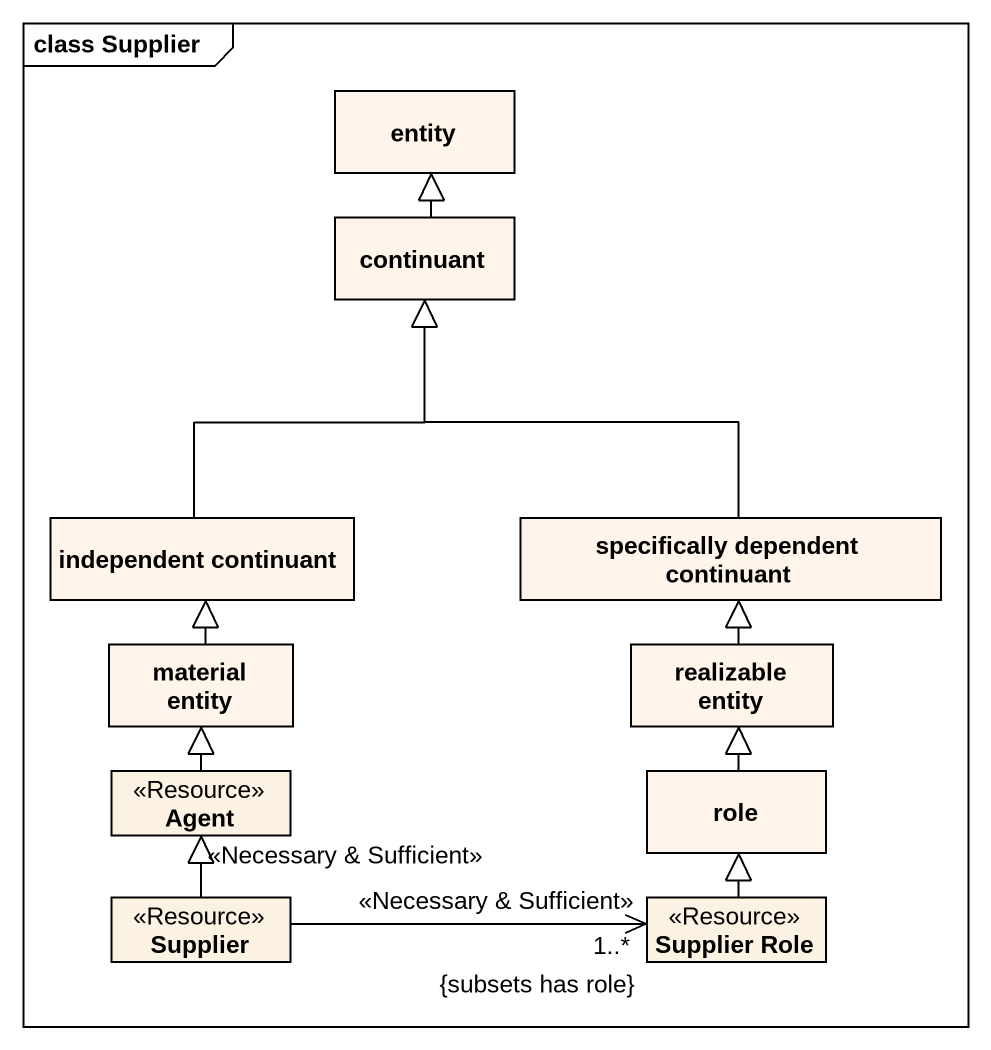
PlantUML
@startuml
mainframe class Supplier
hide circle
hide empty members
class "entity" as entity_ #FFF4EA
class continuant #FFF4EA
class "independent continuant" as independent_continuant #FFF4EA
class "specifically dependent continuant" as specifically_dependent #FFF4EA
class "material entity" as material_entity #FFF4EA
class "realizable entity" as realizable_entity #FFF4EA
class "Agent" as Agent_ <<Resource>>
class role #FFF4EA
class Supplier <<Resource>>
class "Supplier Role" as Supplier_Role <<Resource>>
continuant -up-|> entity_
independent_continuant -up-|> continuant
specifically_dependent -up-|> continuant
material_entity -up-|> independent_continuant
realizable_entity -up-|> specifically_dependent
Agent_ -up-|> material_entity
role -up-|> realizable_entity
Supplier -up-|> Agent_ : <<Necessary & Sufficient>>
Supplier -right-> "<<Necessary & Sufficient>>\n1..*\n{subsets has role}" Supplier_Role
Supplier_Role -up-|> role
@enduml
